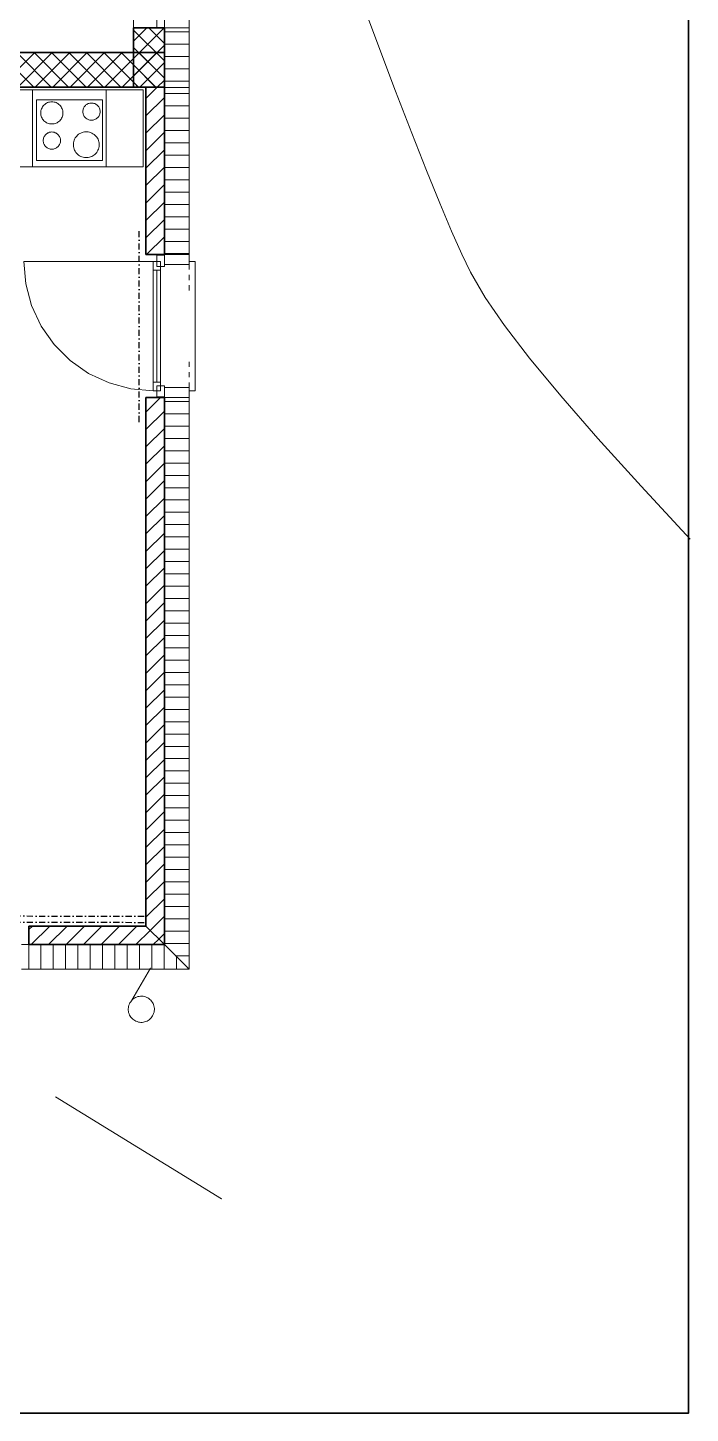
# Model space of a CAD drawing. Header units: millimetres. Extents: x -31387 to 11009, y -10752 to 13648.
# Drawn here: x 5251 to 10627, y -8717 to 2532 of the extents above; entities that cross this region are included whole.
import ezdxf

# ---------------------------------------------------------------- set-up
doc = ezdxf.new("R2010")
doc.units = ezdxf.units.MM
doc.header["$LTSCALE"] = 100
doc.linetypes.add('DASHDOT', pattern=[1, 0.5, -0.25, 0, -0.25])
doc.layers.add('004 Leer - Architekt Sonstiges', color=7, linetype='Continuous')
doc.layers.add('027 Leer - Reserve', color=7, linetype='Continuous')

msp = doc.modelspace()

# ---------------------------------------------------------------- linework, layer by layer
at = {"layer": '004 Leer - Architekt Sonstiges', "color": 18, "linetype": 'Continuous', "lineweight": 13, "true_color": 0x000000}
for p, q in [((6110, 3950), (6110, 2530)), ((6300, 2530), (6300, 3950)), ((6360, 2610), (6360, 2530)), ((6560, 2530), (6560, 2610)), ((6360, 2530), (6110, 2530)), ((6110, 2530), (6110, 2048)), ((6110, 2530), (6300, 2530)), ((6560, 2530), (6360, 2530)), ((6360, 2530), (6360, 2048)), ((6360, 2048), (6360, 2530)), ((6360, 2530), (6560, 2530)), ((6560, 2048), (6560, 2530)), ((6360, 2330), (2889, 2330)), ((6360, 2050), (6360, 2330)), ((3169, 2050), (6360, 2050)), ((6110, 2048), (6360, 2048)), ((6360, 2048), (6210, 2048)), ((6210, 2048), (6210, 690)), ((6360, 2048), (6560, 2048)), ((6560, 2048), (6360, 2048)), ((6360, 2048), (6360, 690)), ((6360, 690), (6360, 2048)), ((6560, 690), (6560, 2048)), ((5857, 1948), (5322, 1948)), ((5322, 1948), (5322, 1453)), ((5857, 1453), (5857, 1948)), ((5322, 1453), (5857, 1453)), ((6210, 690), (6360, 690)), ((6300, 595), (6300, 685)), ((6300, 685), (6360, 685)), ((6360, 690), (6560, 690)), ((6360, 610), (6360, 690)), ((6360, 690), (6560, 690)), ((6360, 685), (6360, 595)), ((6560, 690), (6560, 610)), ((6270, -415), (6270, 635)), ((6270, 635), (6330, 635)), ((6360, 595), (6300, 595)), ((6330, 635), (6330, -415)), ((6560, 610), (6360, 610)), ((6330, -415), (6270, -415)), ((6360, -375), (6300, -375)), ((6300, -375), (6300, -465)), ((6360, -465), (6360, -375)), ((6560, -390), (6360, -390)), ((6360, -390), (6360, -470)), ((6560, -470), (6560, -390)), ((6360, -470), (6210, -470)), ((6210, -470), (6210, -4762)), ((6300, -465), (6360, -465)), ((6560, -470), (6360, -470)), ((6360, -470), (6360, -4912)), ((6360, -4912), (6360, -470)), ((6360, -470), (6560, -470)), ((6560, -5112), (6560, -470)), ((6210, -4762), (5261, -4762)), ((5261, -4762), (5261, -4912)), ((6210, -4762), (6360, -4912)), ((6360, -4912), (6210, -4762)), ((5201, -4912), (5261, -4912)), ((6360, -4912), (5261, -4912)), ((5261, -4912), (5261, -5112)), ((5261, -4912), (6360, -4912)), ((5261, -4912), (5261, -5112)), ((6360, -4912), (6560, -5112)), ((6560, -5112), (6360, -4912)), ((5261, -5112), (5201, -5112)), ((5261, -5112), (6560, -5112))]:
    msp.add_line(p, q, dxfattribs=at)
at = {"layer": '004 Leer - Architekt Sonstiges', "color": 7, "linetype": 'Continuous', "lineweight": 13}
for p, q in [((6360, 2610), (6360, 2530)), ((6560, 2530), (6560, 2610)), ((6560, 2530), (6560, 2610)), ((6110, 2423), (6217, 2530)), ((6110, 2282), (6358, 2530)), ((6110, 2530), (6110, 2048)), ((6110, 2513), (6360, 2263)), ((6235, 2530), (6360, 2404)), ((6360, 2530), (6360, 2048)), ((6360, 2498), (6560, 2498)), ((6560, 2530), (6560, 2048)), ((6560, 2530), (6560, 2048)), ((6110, 2140), (6360, 2390)), ((6110, 2372), (6360, 2122)), ((6360, 2398), (6560, 2398)), ((2889, 2330), (6360, 2330)), ((5020, 2330), (5300, 2050)), ((5029, 2050), (5309, 2330)), ((5162, 2330), (5442, 2050)), ((5171, 2050), (5451, 2330)), ((5303, 2330), (5583, 2050)), ((5312, 2050), (5592, 2330)), ((5445, 2330), (5725, 2050)), ((5454, 2050), (5734, 2330)), ((5586, 2330), (5866, 2050)), ((5595, 2050), (5875, 2330)), ((5727, 2330), (6007, 2050)), ((5737, 2050), (6017, 2330)), ((5869, 2330), (6149, 2050)), ((5878, 2050), (6158, 2330)), ((6010, 2330), (6290, 2050)), ((6019, 2050), (6299, 2330)), ((6152, 2330), (6360, 2122)), ((6293, 2330), (6360, 2263)), ((6360, 2298), (6560, 2298)), ((6110, 2230), (6292, 2048)), ((6159, 2048), (6360, 2249)), ((6161, 2050), (6360, 2249)), ((6360, 2198), (6560, 2198)), ((3169, 2050), (6360, 2050)), ((6110, 2089), (6151, 2048)), ((6210, 1957), (6300, 2048)), ((6210, 2048), (6210, 690)), ((6300, 2048), (6360, 2107)), ((6302, 2050), (6360, 2107)), ((6360, 2098), (6560, 2098)), ((6560, 2048), (6560, 690)), ((6210, 1816), (6360, 1966)), ((6360, 1998), (6560, 1998)), ((6210, 1675), (6360, 1825)), ((6360, 1898), (6560, 1898)), ((6360, 1798), (6560, 1798)), ((6360, 1698), (6560, 1698)), ((6210, 1533), (6360, 1683)), ((6360, 1598), (6560, 1598)), ((6210, 1392), (6360, 1542)), ((6360, 1498), (6560, 1498)), ((6210, 1250), (6360, 1400)), ((6360, 1398), (6560, 1398)), ((6210, 1109), (6360, 1259)), ((6360, 1298), (6560, 1298)), ((6360, 1198), (6560, 1198)), ((6210, 967), (6360, 1117)), ((6360, 1098), (6560, 1098)), ((6210, 826), (6360, 976)), ((6360, 998), (6560, 998)), ((6215, 690), (6360, 835)), ((6360, 898), (6560, 898)), ((6360, 798), (6560, 798)), ((6356, 690), (6360, 693)), ((6360, 698), (6560, 698)), ((6330, 565), (6270, 565)), ((6300, 565), (6300, -345)), ((6560, 610), (6560, 568)), ((6560, 526), (6560, 484)), ((6560, 442), (6560, 400)), ((6560, -222), (6560, -180)), ((6560, -306), (6560, -264)), ((6330, -345), (6270, -345)), ((6560, -390), (6560, -348)), ((6210, -588), (6328, -470)), ((6210, -470), (6210, -4762)), ((6360, -502), (6560, -502)), ((6560, -470), (6560, -5112)), ((6210, -730), (6360, -580)), ((6360, -602), (6560, -602)), ((6210, -871), (6360, -721)), ((6360, -702), (6560, -702)), ((6210, -1012), (6360, -862)), ((6360, -802), (6560, -802)), ((6210, -1154), (6360, -1004)), ((6360, -902), (6560, -902)), ((6360, -1002), (6560, -1002)), ((6360, -1102), (6560, -1102)), ((6210, -1295), (6360, -1145)), ((6360, -1202), (6560, -1202)), ((6210, -1437), (6360, -1287)), ((6360, -1302), (6560, -1302)), ((6210, -1578), (6360, -1428)), ((6360, -1402), (6560, -1402)), ((6210, -1720), (6360, -1570)), ((6360, -1502), (6560, -1502)), ((6360, -1602), (6560, -1602)), ((6210, -1861), (6360, -1711)), ((6360, -1702), (6560, -1702)), ((6210, -2002), (6360, -1852)), ((6360, -1802), (6560, -1802)), ((6360, -1902), (6560, -1902)), ((6210, -2144), (6360, -1994)), ((6360, -2002), (6560, -2002)), ((6210, -2285), (6360, -2135)), ((6360, -2102), (6560, -2102)), ((6360, -2202), (6560, -2202)), ((6210, -2427), (6360, -2277)), ((6360, -2302), (6560, -2302)), ((6210, -2568), (6360, -2418)), ((6360, -2402), (6560, -2402)), ((6210, -2710), (6360, -2560)), ((6360, -2502), (6560, -2502)), ((6360, -2602), (6560, -2602)), ((6210, -2851), (6360, -2701)), ((6360, -2702), (6560, -2702)), ((6360, -2802), (6560, -2802)), ((6210, -2992), (6360, -2842)), ((6360, -2902), (6560, -2902)), ((6210, -3134), (6360, -2984)), ((6360, -3002), (6560, -3002)), ((6210, -3275), (6360, -3125)), ((6360, -3102), (6560, -3102)), ((6360, -3202), (6560, -3202)), ((6210, -3417), (6360, -3267)), ((6360, -3302), (6560, -3302)), ((6210, -3558), (6360, -3408)), ((6360, -3402), (6560, -3402)), ((6210, -3699), (6360, -3549)), ((6360, -3502), (6560, -3502)), ((6210, -3841), (6360, -3691)), ((6360, -3602), (6560, -3602)), ((6360, -3702), (6560, -3702)), ((6360, -3802), (6560, -3802)), ((6210, -3982), (6360, -3832)), ((6360, -3902), (6560, -3902)), ((6210, -4124), (6360, -3974)), ((6360, -4002), (6560, -4002)), ((6210, -4265), (6360, -4115)), ((6360, -4102), (6560, -4102)), ((6210, -4407), (6360, -4257)), ((6360, -4202), (6560, -4202)), ((6360, -4302), (6560, -4302)), ((6210, -4548), (6360, -4398)), ((6360, -4402), (6560, -4402)), ((6210, -4689), (6360, -4539)), ((6360, -4502), (6560, -4502)), ((6360, -4602), (6560, -4602)), ((6244, -4796), (6360, -4681)), ((6360, -4702), (6560, -4702)), ((5261, -4789), (5289, -4762)), ((6210, -4762), (5261, -4762)), ((5280, -4912), (5430, -4762)), ((5421, -4912), (5571, -4762)), ((5563, -4912), (5713, -4762)), ((5704, -4912), (5854, -4762)), ((5846, -4912), (5996, -4762)), ((5987, -4912), (6137, -4762)), ((6129, -4912), (6244, -4796)), ((6315, -4867), (6360, -4822)), ((6360, -4802), (6560, -4802)), ((5359, -4912), (5359, -5112)), ((5459, -4912), (5459, -5112)), ((5559, -4912), (5559, -5112)), ((5659, -4912), (5659, -5112)), ((5759, -4912), (5759, -5112)), ((5859, -4912), (5859, -5112)), ((5959, -4912), (5959, -5112)), ((6059, -4912), (6059, -5112)), ((6159, -4912), (6159, -5112)), ((6259, -4912), (6259, -5112)), ((6270, -4912), (6315, -4867)), ((6359, -4912), (6359, -5112)), ((6360, -4902), (6560, -4902)), ((6449, -5002), (6560, -5002)), ((6459, -5011), (6459, -5112)), ((6560, -5112), (5261, -5112)), ((6096, -5364), (6247, -5102)), ((6549, -5102), (6560, -5102)), ((6559, -5111), (6559, -5112)), ((5477, -6147), (6824, -6976))]:
    msp.add_line(p, q, dxfattribs=at)
at = {"layer": '004 Leer - Architekt Sonstiges', "color": 7, "linetype": 'Continuous', "lineweight": 35}
for p, q in [((6110, 2530), (6110, 2048)), ((6110, 2530), (6360, 2530)), ((6360, 2530), (6360, 2048)), ((2889, 2330), (6360, 2330)), ((3169, 2050), (6360, 2050)), ((6210, 2048), (6210, 690)), ((6360, 2048), (6360, 690)), ((6210, 690), (6360, 690)), ((6210, -470), (6210, -4762)), ((6210, -470), (6360, -470)), ((6360, -470), (6360, -4912)), ((6210, -4762), (5261, -4762)), ((5261, -4762), (5261, -4912)), ((6360, -4912), (5261, -4912))]:
    msp.add_line(p, q, dxfattribs=at)
at = {"layer": '004 Leer - Architekt Sonstiges', "color": 7, "linetype": 'Continuous', "lineweight": 18}
for p, q in [((6360, 2048), (6360, 690)), ((6560, 2048), (6560, 690)), ((6360, 610), (6360, 690)), ((6560, 690), (6560, 610)), ((6560, 690), (6560, 610)), ((6560, 610), (6360, 610)), ((6560, 610), (6360, 610)), ((6560, 610), (6560, 635)), ((6560, -390), (6360, -390)), ((6560, -390), (6360, -390)), ((6360, -390), (6360, -470)), ((6560, -390), (6560, -415)), ((6560, -470), (6560, -390)), ((6560, -470), (6560, -390)), ((6360, -470), (6360, -4912)), ((6560, -470), (6560, -5112)), ((5201, -4912), (5261, -4912)), ((6360, -4912), (5261, -4912)), ((5261, -5112), (5201, -5112)), ((5261, -5112), (5201, -5112)), ((6560, -5112), (5261, -5112))]:
    msp.add_line(p, q, dxfattribs=at)
at = {"layer": '004 Leer - Architekt Sonstiges', "color": 253, "linetype": 'DASHDOT', "lineweight": 25, "true_color": 0xaaaaaa}
for p, q in [((6155, -670), (6155, 890)), ((2141, -4674), (6210, -4681)), ((2141, -4724), (6210, -4731))]:
    msp.add_line(p, q, dxfattribs=at)
at = {"layer": '004 Leer - Architekt Sonstiges', "color": 7, "linetype": 'Continuous', "lineweight": 35}
msp.add_lwpolyline([(-31387, 12283), (10613, 12283), (10613, -8717), (-31387, -8717)], close=True, dxfattribs=at)
at = {"layer": '004 Leer - Architekt Sonstiges', "color": 96, "linetype": 'Continuous', "lineweight": 13, "true_color": 0x008000}
msp.add_lwpolyline([(10627, -1620), (10228, -1191), (9878, -803), (9576, -456), (9323, -150), (9119, 116), (8963, 341), (8845, 547), (8774, 695), (8691, 881), (8596, 1107), (8488, 1372), (8368, 1676), (8236, 2018), (8091, 2400), (7935, 2820), (7765, 3280), (7584, 3778), (7390, 4315), (7184, 4891), (7068, 5508), (6967, 6110), (6779, 7260), (6610, 8337)], dxfattribs=at)
at = {"layer": '004 Leer - Architekt Sonstiges', "color": 7, "linetype": 'Continuous', "lineweight": 13}
for points in [[(6300, 3950), (6110, 3950), (6110, 2530), (6300, 2530)], [(6270, 635), (5220, 635), (5220, 635), (5236, 452), (5283, 276), (5361, 110), (5466, -40), (5595, -170), (5745, -275), (5911, -352), (6088, -399), (6270, -415)], [(6330, 595), (6360, 595), (6360, 610), (6560, 610), (6560, 635), (6610, 635), (6610, -415), (6560, -415), (6560, -390), (6360, -390), (6360, -375), (6330, -375)]]:
    msp.add_lwpolyline(points, dxfattribs=at)
for points in [[(5857, 1948), (5322, 1948), (5322, 1453), (5857, 1453)], [(5397, 1766), (5405, 1761), (5413, 1758), (5421, 1755), (5429, 1752), (5438, 1751), (5447, 1751), (5456, 1751), (5465, 1752), (5473, 1755), (5481, 1758), (5489, 1761), (5497, 1766), (5504, 1771), (5511, 1777), (5517, 1784), (5522, 1791), (5526, 1798), (5530, 1806), (5533, 1815), (5535, 1823), (5537, 1832), (5537, 1841), (5537, 1850), (5535, 1858), (5533, 1867), (5530, 1875), (5526, 1883), (5522, 1891), (5517, 1898), (5511, 1904), (5504, 1910), (5497, 1916), (5489, 1920), (5481, 1924), (5473, 1927), (5465, 1929), (5456, 1930), (5447, 1931), (5438, 1930), (5429, 1929), (5421, 1927), (5413, 1924), (5405, 1920), (5397, 1916), (5390, 1910), (5383, 1904), (5377, 1898), (5372, 1891), (5368, 1883), (5364, 1875), (5361, 1867), (5359, 1858), (5357, 1850), (5357, 1841), (5357, 1832), (5359, 1823), (5361, 1815), (5364, 1806), (5368, 1798), (5372, 1791), (5377, 1784), (5383, 1777), (5390, 1771)], [(5782, 1782), (5789, 1784), (5795, 1786), (5802, 1789), (5807, 1793), (5813, 1797), (5818, 1802), (5823, 1807), (5827, 1812), (5830, 1818), (5833, 1824), (5836, 1831), (5837, 1837), (5838, 1844), (5839, 1851), (5838, 1858), (5837, 1865), (5836, 1871), (5833, 1878), (5830, 1884), (5827, 1890), (5823, 1895), (5818, 1901), (5813, 1905), (5807, 1909), (5802, 1913), (5795, 1916), (5789, 1918), (5782, 1920), (5775, 1921), (5769, 1921), (5762, 1921), (5755, 1920), (5748, 1918), (5742, 1916), (5736, 1913), (5730, 1909), (5724, 1905), (5719, 1901), (5714, 1895), (5710, 1890), (5707, 1884), (5704, 1878), (5702, 1871), (5700, 1865), (5699, 1858), (5699, 1851), (5699, 1844), (5700, 1837), (5702, 1831), (5704, 1824), (5707, 1818), (5710, 1812), (5714, 1807), (5719, 1802), (5724, 1797), (5730, 1793), (5736, 1789), (5742, 1786), (5748, 1784), (5755, 1782), (5762, 1781), (5769, 1781), (5775, 1781)], [(5433, 1547), (5440, 1546), (5447, 1546), (5454, 1546), (5461, 1547), (5467, 1549), (5474, 1551), (5480, 1554), (5486, 1558), (5491, 1562), (5497, 1566), (5501, 1571), (5505, 1577), (5509, 1583), (5512, 1589), (5514, 1595), (5516, 1602), (5517, 1609), (5517, 1616), (5517, 1623), (5516, 1629), (5514, 1636), (5512, 1643), (5509, 1649), (5505, 1655), (5501, 1660), (5497, 1665), (5491, 1670), (5486, 1674), (5480, 1678), (5474, 1680), (5467, 1683), (5461, 1684), (5454, 1685), (5447, 1686), (5440, 1685), (5433, 1684), (5427, 1683), (5420, 1680), (5414, 1678), (5408, 1674), (5403, 1670), (5398, 1665), (5393, 1660), (5389, 1655), (5385, 1649), (5382, 1643), (5380, 1636), (5378, 1629), (5377, 1623), (5377, 1616), (5377, 1609), (5378, 1602), (5380, 1595), (5382, 1589), (5385, 1583), (5389, 1577), (5393, 1571), (5398, 1566), (5403, 1562), (5408, 1558), (5414, 1554), (5420, 1551), (5427, 1549)], [(5721, 1478), (5731, 1478), (5742, 1479), (5752, 1480), (5762, 1483), (5771, 1487), (5780, 1492), (5789, 1498), (5797, 1504), (5804, 1512), (5811, 1520), (5816, 1528), (5821, 1537), (5825, 1547), (5828, 1556), (5830, 1567), (5831, 1577), (5831, 1587), (5831, 1597), (5829, 1607), (5826, 1617), (5822, 1627), (5817, 1636), (5811, 1645), (5805, 1653), (5797, 1660), (5790, 1666), (5781, 1672), (5772, 1677), (5762, 1681), (5753, 1684), (5742, 1686), (5732, 1687), (5722, 1687), (5712, 1686), (5702, 1684), (5692, 1681), (5682, 1677), (5673, 1673), (5664, 1667), (5656, 1660), (5649, 1653), (5643, 1645), (5637, 1637), (5632, 1628), (5628, 1618), (5625, 1608), (5623, 1598), (5622, 1588), (5622, 1578), (5623, 1567), (5625, 1557), (5628, 1547), (5632, 1538), (5636, 1529), (5642, 1520), (5649, 1512), (5656, 1505), (5664, 1498), (5672, 1493), (5681, 1488), (5691, 1484), (5701, 1481), (5711, 1479)], [(6360, 685), (6360, 595), (6300, 595), (6300, 685)], [(6330, 635), (6330, -415), (6270, -415), (6270, 635)], [(6360, -465), (6360, -375), (6300, -375), (6300, -465)], [(6245, -5104), (6247, -5102), (6246, -5105)], [(6265, -5490), (6259, -5498), (6253, -5507), (6245, -5514), (6238, -5521), (6229, -5527), (6220, -5532), (6210, -5536), (6200, -5539), (6190, -5541), (6180, -5543), (6169, -5543), (6159, -5542), (6149, -5540), (6139, -5537), (6129, -5533), (6120, -5529), (6111, -5523), (6103, -5516), (6095, -5509), (6089, -5501), (6083, -5493), (6078, -5484), (6074, -5474), (6070, -5464), (6068, -5454), (6067, -5444), (6067, -5433), (6068, -5423), (6069, -5413), (6072, -5402), (6076, -5393), (6081, -5384), (6087, -5375), (6093, -5367), (6100, -5359), (6108, -5352), (6117, -5346), (6126, -5341), (6135, -5337), (6145, -5334), (6156, -5332), (6166, -5331), (6176, -5331), (6187, -5331), (6197, -5333), (6207, -5336), (6217, -5340), (6226, -5345), (6235, -5350), (6243, -5357), (6250, -5364), (6257, -5372), (6263, -5381), (6268, -5390), (6272, -5399), (6275, -5409), (6278, -5419), (6279, -5430), (6279, -5440), (6278, -5450), (6276, -5461), (6273, -5471), (6270, -5480)], [(6822, -6974), (6824, -6976), (6821, -6975)]]:
    msp.add_lwpolyline(points, close=True, dxfattribs=at)
at = {"layer": '027 Leer - Reserve', "color": 7, "linetype": 'Continuous', "lineweight": 13}
for points in [[(5289, 2027), (4689, 2027), (4689, 1404), (5289, 1404)], [(5889, 1404), (5289, 1404), (5289, 2027), (5889, 2027)], [(6189, 2027), (5889, 2027), (5889, 1404), (6189, 1404)]]:
    msp.add_lwpolyline(points, close=True, dxfattribs=at)

doc.saveas('drawing.dxf')
